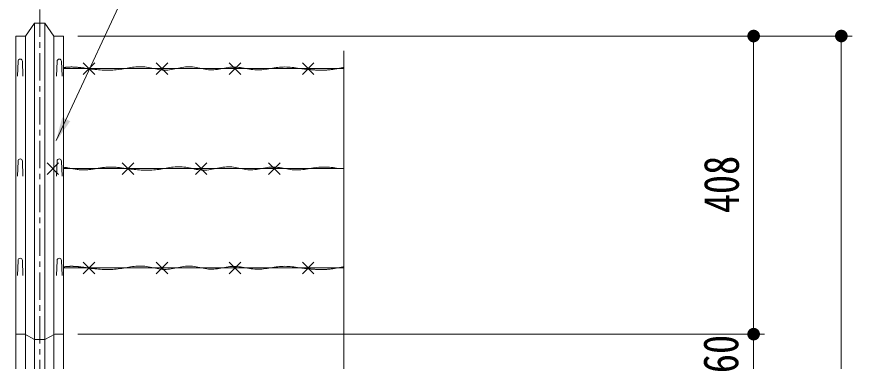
# Model space of a CAD drawing. Units: millimetres, scale not verified. Extents: x -4455 to 4455, y -3150 to 3150.
# Drawn here: x -1525 to -381, y 1365 to 1837 of the extents above; entities that cross this region are included whole.
import ezdxf
from ezdxf.enums import TextEntityAlignment as Align

# ---------------------------------------------------------------- set-up
doc = ezdxf.new("R2010")
doc.units = ezdxf.units.MM
doc.header["$LTSCALE"] = 30
doc.linetypes.add('USER1', pattern=[2, 1.25, -0.25, 0.25, -0.25])
doc.linetypes.add('USER2', pattern=[1.125, 0.75, -0.125, 0.125, -0.125])
for name, color, linetype, lineweight in [('0-0_D-STR-TXT', 3, 'Continuous', 13), ('0-1_D-STR2', 2, 'Continuous', 13), ('0-2_D-STR-DIM', 4, 'Continuous', 13), ('0-3_D-BMK', 2, 'USER2', 13), ('0-4_D-STR1', 1, 'Continuous', 18), ('0-E_SUNPOU', 1, 'Continuous', 18)]:
    doc.layers.add(name, color=color, linetype=linetype, lineweight=lineweight)
doc.styles.add('ＭＳ ゴシック', font='')
doc.styles.get('ＭＳ ゴシック').set_extended_font_data('MS Gothic')

# ---------------------------------------------------------------- blocks, each defined once
blk = doc.blocks.new('M1')
at = {"layer": '0-E_SUNPOU'}
blk.add_line((-7.5, 0), (-57.86, 0), dxfattribs=at)
for points in [[(0, 0), (-7.5, 0), (-7.44, 0.94)], [(0, 0), (-7.44, -0.94), (-7.5, 0)], [(0, 0), (-7.44, 0.94), (-7.26, 1.87)], [(0, 0), (-7.26, -1.87), (-7.44, -0.94)], [(0, 0), (-7.26, 1.87), (-6.97, 2.76)], [(0, 0), (-6.97, -2.76), (-7.26, -1.87)], [(0, 0), (-6.97, 2.76), (-6.57, 3.61)], [(0, 0), (-6.57, -3.61), (-6.97, -2.76)], [(0, 0), (-6.57, 3.61), (-6.07, 4.41)], [(0, 0), (-6.07, -4.41), (-6.57, -3.61)], [(0, 0), (-6.07, 4.41), (-5.47, 5.13)], [(0, 0), (-5.47, -5.13), (-6.07, -4.41)], [(0, 0), (-5.47, 5.13), (-4.78, 5.78)], [(0, 0), (-4.78, -5.78), (-5.47, -5.13)], [(0, 0), (-4.78, 5.78), (-4.02, 6.33)], [(0, 0), (-4.02, -6.33), (-4.78, -5.78)], [(0, 0), (-4.02, 6.33), (-3.19, 6.79)], [(0, 0), (-3.19, -6.79), (-4.02, -6.33)], [(0, 0), (-3.19, 6.79), (-2.32, 7.13)], [(0, 0), (-2.32, -7.13), (-3.19, -6.79)], [(0, 0), (-2.32, 7.13), (-1.41, 7.37)], [(0, 0), (-1.41, -7.37), (-2.32, -7.13)], [(0, 0), (-1.41, 7.37), (-0.47, 7.49)], [(0, 0), (-0.47, -7.49), (-1.41, -7.37)], [(0, 0), (-0.47, 7.49), (0.47, 7.49)], [(0, 0), (0.47, -7.49), (-0.47, -7.49)], [(0, 0), (0.47, 7.49), (1.41, 7.37)], [(0, 0), (1.41, 7.37), (2.32, 7.13)], [(0, 0), (2.32, 7.13), (3.19, 6.79)], [(0, 0), (3.19, 6.79), (4.02, 6.33)], [(0, 0), (4.02, 6.33), (4.78, 5.78)], [(0, 0), (4.78, 5.78), (5.47, 5.13)], [(0, 0), (5.47, 5.13), (6.07, 4.41)], [(0, 0), (6.07, 4.41), (6.57, 3.61)], [(0, 0), (6.57, 3.61), (6.97, 2.76)], [(0, 0), (6.97, 2.76), (7.26, 1.87)], [(0, 0), (7.26, 1.87), (7.44, 0.94)], [(0, 0), (7.44, 0.94), (7.5, 0)], [(0, 0), (1.41, -7.37), (0.47, -7.49)], [(0, 0), (2.32, -7.13), (1.41, -7.37)], [(0, 0), (3.19, -6.79), (2.32, -7.13)], [(0, 0), (4.02, -6.33), (3.19, -6.79)], [(0, 0), (4.78, -5.78), (4.02, -6.33)], [(0, 0), (5.47, -5.13), (4.78, -5.78)], [(0, 0), (6.07, -4.41), (5.47, -5.13)], [(0, 0), (6.57, -3.61), (6.07, -4.41)], [(0, 0), (6.97, -2.76), (6.57, -3.61)], [(0, 0), (7.26, -1.87), (6.97, -2.76)], [(0, 0), (7.44, -0.94), (7.26, -1.87)], [(0, 0), (7.5, 0), (7.44, -0.94)]]:
    blk.add_solid(points, dxfattribs=at)

msp = doc.modelspace()

# ---------------------------------------------------------------- linework, layer by layer
at = {"layer": '0-0_D-STR-TXT', "color": 7, "lineweight": 9}
msp.add_lwpolyline([(-994.93, 1911.07), (-1357.09, 1911.07), (-1470.56, 1666.93)], dxfattribs=at)
at = {"layer": '0-0_D-STR-TXT', "color": 7}
msp.add_solid([(-1471.53, 1664.84), (-1462.42, 1698.65), (-1451.56, 1693.6)], dxfattribs=at)
at = {"layer": '0-1_D-STR2', "color": 1}
for p, q in [((-1433.86, 1773.44), (-1418, 1757.57)), ((-1418, 1773.44), (-1433.86, 1757.57)), ((-1333.86, 1773.44), (-1318, 1757.57)), ((-1318, 1773.44), (-1333.86, 1757.57)), ((-1233.86, 1773.44), (-1218, 1757.57)), ((-1218, 1773.44), (-1233.86, 1757.57)), ((-1133.86, 1773.44), (-1118, 1757.57)), ((-1118, 1773.44), (-1133.86, 1757.57)), ((-1460.74, 1765.51), (-1077.08, 1765.51)), ((-1483.2, 1636.49), (-1467.34, 1620.63)), ((-1467.34, 1636.49), (-1483.2, 1620.63)), ((-1380.28, 1636.49), (-1364.41, 1620.63)), ((-1364.41, 1636.49), (-1380.28, 1620.63)), ((-1280.28, 1636.49), (-1264.41, 1620.63)), ((-1264.41, 1636.49), (-1280.28, 1620.63)), ((-1180.28, 1636.49), (-1164.41, 1620.63)), ((-1164.41, 1636.49), (-1180.28, 1620.63)), ((-1460.74, 1628.56), (-1077.08, 1628.56)), ((-1433.86, 1500.54), (-1418, 1484.68)), ((-1418, 1500.54), (-1433.86, 1484.68)), ((-1333.86, 1500.54), (-1318, 1484.68)), ((-1318, 1500.54), (-1333.86, 1484.68)), ((-1233.86, 1500.54), (-1218, 1484.68)), ((-1218, 1500.54), (-1233.86, 1484.68)), ((-1133.86, 1500.54), (-1118, 1484.68)), ((-1118, 1500.54), (-1133.86, 1484.68)), ((-1460.74, 1492.61), (-1077.08, 1492.61))]:
    msp.add_line(p, q, dxfattribs=at)
for points in [[(-1453.44, 1767.67), (-1454.1, 1767.63), (-1454.77, 1767.59), (-1455.43, 1767.54), (-1456.09, 1767.48), (-1456.76, 1767.42), (-1457.42, 1767.36), (-1458.08, 1767.29), (-1458.75, 1767.21), (-1459.41, 1767.14), (-1460.07, 1767.05), (-1460.74, 1766.97), (-1460.74, 1766.97)], [(-1427.55, 1765.51), (-1428.22, 1765.61), (-1428.88, 1765.71), (-1429.54, 1765.81), (-1430.21, 1765.9), (-1430.87, 1766), (-1431.54, 1766.1), (-1432.2, 1766.2), (-1432.86, 1766.29), (-1433.53, 1766.39), (-1434.19, 1766.48), (-1434.86, 1766.57), (-1435.52, 1766.66), (-1436.18, 1766.74), (-1436.85, 1766.83), (-1437.51, 1766.91), (-1438.17, 1766.99), (-1438.84, 1767.06), (-1439.5, 1767.14), (-1440.17, 1767.21), (-1440.83, 1767.27), (-1441.49, 1767.34), (-1442.16, 1767.39), (-1442.82, 1767.45), (-1443.49, 1767.5), (-1444.15, 1767.55), (-1444.81, 1767.59), (-1445.48, 1767.63), (-1446.14, 1767.66), (-1446.8, 1767.69), (-1447.47, 1767.72), (-1448.13, 1767.73), (-1448.8, 1767.75), (-1449.46, 1767.75), (-1450.12, 1767.75), (-1450.79, 1767.75), (-1451.45, 1767.74), (-1452.11, 1767.72), (-1452.78, 1767.7), (-1453.44, 1767.67)], [(-1420.2, 1764.67), (-1422.65, 1764.94), (-1425.1, 1765.22), (-1427.55, 1765.51)], [(-1325.28, 1763.58), (-1327.71, 1763.82), (-1330.13, 1764.16), (-1332.55, 1764.57), (-1334.97, 1765.04), (-1337.39, 1765.53), (-1339.81, 1766.04), (-1342.23, 1766.54), (-1344.65, 1767.01), (-1347.07, 1767.42), (-1349.49, 1767.76), (-1351.92, 1768.01), (-1354.34, 1768.14), (-1356.77, 1768.16), (-1359.19, 1768.08), (-1361.62, 1767.92), (-1364.05, 1767.68), (-1366.48, 1767.38), (-1368.91, 1767.03), (-1371.35, 1766.65), (-1373.78, 1766.23), (-1376.22, 1765.81), (-1378.65, 1765.39), (-1381.09, 1764.97), (-1383.53, 1764.59), (-1385.97, 1764.23), (-1388.41, 1763.93), (-1390.85, 1763.69), (-1393.29, 1763.52), (-1395.74, 1763.4), (-1398.18, 1763.35), (-1400.63, 1763.34), (-1403.07, 1763.39), (-1405.52, 1763.47), (-1407.96, 1763.6), (-1410.41, 1763.76), (-1412.86, 1763.95), (-1415.31, 1764.17), (-1417.76, 1764.41), (-1420.2, 1764.67)], [(-1230.65, 1767.59), (-1233.08, 1767.37), (-1235.52, 1767.05), (-1237.95, 1766.67), (-1240.38, 1766.23), (-1242.81, 1765.77), (-1245.24, 1765.31), (-1247.67, 1764.87), (-1250.1, 1764.48), (-1252.53, 1764.15), (-1254.96, 1763.92), (-1257.39, 1763.8), (-1259.81, 1763.82), (-1262.23, 1763.99), (-1264.66, 1764.28), (-1267.08, 1764.67), (-1269.5, 1765.13), (-1271.92, 1765.64), (-1274.33, 1766.16), (-1276.75, 1766.66), (-1279.17, 1767.13), (-1281.59, 1767.53), (-1284.01, 1767.84), (-1286.44, 1768.03), (-1288.86, 1768.06), (-1291.29, 1767.96), (-1293.71, 1767.75), (-1296.14, 1767.43), (-1298.57, 1767.03), (-1301, 1766.58), (-1303.43, 1766.1), (-1305.86, 1765.6), (-1308.29, 1765.11), (-1310.72, 1764.64), (-1313.15, 1764.23), (-1315.58, 1763.88), (-1318.01, 1763.62), (-1320.43, 1763.48), (-1322.86, 1763.46), (-1325.28, 1763.58)], [(-1135.7, 1765.51), (-1138.14, 1765.87), (-1140.58, 1766.23), (-1143.02, 1766.57), (-1145.46, 1766.88), (-1147.9, 1767.16), (-1150.34, 1767.4), (-1152.78, 1767.58), (-1155.22, 1767.7), (-1157.66, 1767.75), (-1160.1, 1767.73), (-1162.54, 1767.61), (-1164.98, 1767.42), (-1167.42, 1767.15), (-1169.85, 1766.84), (-1172.29, 1766.48), (-1174.73, 1766.09), (-1177.16, 1765.7), (-1179.6, 1765.31), (-1182.03, 1764.93), (-1184.47, 1764.58), (-1186.9, 1764.28), (-1189.34, 1764.03), (-1191.77, 1763.85), (-1194.2, 1763.77), (-1196.63, 1763.78), (-1199.06, 1763.9), (-1201.49, 1764.13), (-1203.92, 1764.44), (-1206.35, 1764.81), (-1208.78, 1765.23), (-1211.21, 1765.68), (-1213.64, 1766.12), (-1216.07, 1766.55), (-1218.5, 1766.93), (-1220.93, 1767.26), (-1223.36, 1767.51), (-1225.79, 1767.66), (-1228.22, 1767.69), (-1230.65, 1767.59)], [(-1122.78, 1764.11), (-1123.95, 1764.22), (-1125.13, 1764.33), (-1126.3, 1764.45), (-1127.48, 1764.58), (-1128.65, 1764.7), (-1129.83, 1764.83), (-1131, 1764.96), (-1132.18, 1765.1), (-1133.35, 1765.23), (-1134.53, 1765.37), (-1135.7, 1765.51)], [(-1077.08, 1767.03), (-1078.25, 1766.85), (-1079.42, 1766.66), (-1080.58, 1766.46), (-1081.75, 1766.26), (-1082.92, 1766.06), (-1084.09, 1765.86), (-1085.26, 1765.65), (-1086.43, 1765.45), (-1087.6, 1765.25), (-1088.77, 1765.05), (-1089.94, 1764.86), (-1091.11, 1764.67), (-1092.28, 1764.5), (-1093.45, 1764.33), (-1094.62, 1764.17), (-1095.79, 1764.02), (-1096.96, 1763.89), (-1098.13, 1763.77), (-1099.3, 1763.67), (-1100.48, 1763.58), (-1101.65, 1763.51), (-1102.82, 1763.45), (-1103.99, 1763.4), (-1105.17, 1763.37), (-1106.34, 1763.35), (-1107.51, 1763.34), (-1108.69, 1763.34), (-1109.86, 1763.36), (-1111.03, 1763.38), (-1112.21, 1763.42), (-1113.38, 1763.46), (-1114.55, 1763.52), (-1115.73, 1763.58), (-1116.9, 1763.65), (-1118.08, 1763.73), (-1119.25, 1763.81), (-1120.43, 1763.91), (-1121.6, 1764), (-1122.78, 1764.11)], [(-1430.43, 1626.89), (-1431.87, 1626.83), (-1433.32, 1626.81), (-1434.76, 1626.83), (-1436.21, 1626.88), (-1437.65, 1626.98), (-1439.09, 1627.11), (-1440.54, 1627.27), (-1441.98, 1627.46), (-1443.42, 1627.68), (-1444.87, 1627.91), (-1446.31, 1628.16), (-1447.75, 1628.41), (-1449.2, 1628.68), (-1450.64, 1628.94), (-1452.08, 1629.2), (-1453.52, 1629.46), (-1454.97, 1629.71), (-1456.41, 1629.93), (-1457.85, 1630.14), (-1459.29, 1630.33), (-1460.74, 1630.49)], [(-1373.97, 1628.56), (-1375.42, 1628.78), (-1376.87, 1628.99), (-1378.32, 1629.21), (-1379.77, 1629.41), (-1381.21, 1629.61), (-1382.66, 1629.8), (-1384.11, 1629.98), (-1385.56, 1630.15), (-1387.01, 1630.3), (-1388.46, 1630.44), (-1389.91, 1630.56), (-1391.36, 1630.65), (-1392.81, 1630.73), (-1394.26, 1630.78), (-1395.71, 1630.81), (-1397.15, 1630.8), (-1398.6, 1630.77), (-1400.05, 1630.71), (-1401.5, 1630.62), (-1402.95, 1630.5), (-1404.4, 1630.35), (-1405.84, 1630.19), (-1407.29, 1630), (-1408.74, 1629.8), (-1410.19, 1629.59), (-1411.63, 1629.36), (-1413.08, 1629.13), (-1414.53, 1628.9), (-1415.97, 1628.66), (-1417.42, 1628.43), (-1418.87, 1628.2), (-1420.31, 1627.98), (-1421.76, 1627.77), (-1423.2, 1627.57), (-1424.65, 1627.39), (-1426.1, 1627.23), (-1427.54, 1627.09), (-1428.99, 1626.97), (-1430.43, 1626.89)], [(-1366.62, 1627.72), (-1369.07, 1628), (-1371.52, 1628.28), (-1373.97, 1628.56)], [(-1271.7, 1626.64), (-1274.12, 1626.88), (-1276.54, 1627.21), (-1278.96, 1627.63), (-1281.38, 1628.09), (-1283.8, 1628.59), (-1286.22, 1629.09), (-1288.64, 1629.59), (-1291.07, 1630.06), (-1293.49, 1630.47), (-1295.91, 1630.82), (-1298.33, 1631.06), (-1300.76, 1631.19), (-1303.18, 1631.22), (-1305.61, 1631.14), (-1308.04, 1630.97), (-1310.47, 1630.74), (-1312.9, 1630.44), (-1315.33, 1630.09), (-1317.76, 1629.7), (-1320.2, 1629.29), (-1322.63, 1628.86), (-1325.07, 1628.44), (-1327.51, 1628.03), (-1329.94, 1627.64), (-1332.38, 1627.29), (-1334.82, 1626.99), (-1337.27, 1626.75), (-1339.71, 1626.57), (-1342.15, 1626.46), (-1344.6, 1626.4), (-1347.04, 1626.4), (-1349.49, 1626.44), (-1351.93, 1626.53), (-1354.38, 1626.65), (-1356.83, 1626.82), (-1359.27, 1627.01), (-1361.72, 1627.23), (-1364.17, 1627.47), (-1366.62, 1627.72)], [(-1177.07, 1630.65), (-1179.5, 1630.42), (-1181.93, 1630.11), (-1184.36, 1629.72), (-1186.8, 1629.29), (-1189.23, 1628.83), (-1191.66, 1628.36), (-1194.09, 1627.93), (-1196.52, 1627.53), (-1198.95, 1627.21), (-1201.38, 1626.97), (-1203.8, 1626.85), (-1206.23, 1626.87), (-1208.65, 1627.04), (-1211.07, 1627.33), (-1213.49, 1627.73), (-1215.91, 1628.19), (-1218.33, 1628.69), (-1220.75, 1629.21), (-1223.17, 1629.72), (-1225.59, 1630.19), (-1228.01, 1630.59), (-1230.43, 1630.89), (-1232.85, 1631.08), (-1235.28, 1631.12), (-1237.7, 1631.02), (-1240.13, 1630.8), (-1242.56, 1630.48), (-1244.99, 1630.09), (-1247.42, 1629.64), (-1249.85, 1629.15), (-1252.28, 1628.65), (-1254.71, 1628.16), (-1257.14, 1627.7), (-1259.57, 1627.28), (-1261.99, 1626.93), (-1264.42, 1626.68), (-1266.85, 1626.53), (-1269.27, 1626.52), (-1271.7, 1626.64)], [(-1082.12, 1628.56), (-1084.56, 1628.93), (-1087, 1629.28), (-1089.44, 1629.62), (-1091.88, 1629.94), (-1094.32, 1630.22), (-1096.76, 1630.45), (-1099.2, 1630.63), (-1101.64, 1630.76), (-1104.08, 1630.81), (-1106.52, 1630.78), (-1108.96, 1630.67), (-1111.39, 1630.47), (-1113.83, 1630.21), (-1116.27, 1629.89), (-1118.71, 1629.53), (-1121.14, 1629.15), (-1123.58, 1628.75), (-1126.01, 1628.36), (-1128.45, 1627.98), (-1130.88, 1627.63), (-1133.32, 1627.33), (-1135.75, 1627.08), (-1138.18, 1626.91), (-1140.62, 1626.82), (-1143.05, 1626.83), (-1145.48, 1626.95), (-1147.91, 1627.18), (-1150.34, 1627.49), (-1152.77, 1627.87), (-1155.2, 1628.29), (-1157.63, 1628.73), (-1160.06, 1629.17), (-1162.49, 1629.6), (-1164.92, 1629.99), (-1167.34, 1630.32), (-1169.77, 1630.57), (-1172.21, 1630.72), (-1174.64, 1630.75), (-1177.07, 1630.65)], [(-1453.44, 1494.77), (-1454.1, 1494.74), (-1454.77, 1494.69), (-1455.43, 1494.65), (-1456.1, 1494.59), (-1456.76, 1494.53), (-1457.42, 1494.47), (-1458.09, 1494.4), (-1458.75, 1494.32), (-1459.41, 1494.24), (-1460.07, 1494.16), (-1460.74, 1494.07)], [(-1427.55, 1492.61), (-1428.22, 1492.71), (-1428.88, 1492.81), (-1429.54, 1492.91), (-1430.21, 1493.01), (-1430.87, 1493.11), (-1431.54, 1493.21), (-1432.2, 1493.3), (-1432.86, 1493.4), (-1433.53, 1493.49), (-1434.19, 1493.58), (-1434.86, 1493.68), (-1435.52, 1493.76), (-1436.18, 1493.85), (-1436.85, 1493.93), (-1437.51, 1494.02), (-1438.18, 1494.09), (-1438.84, 1494.17), (-1439.5, 1494.24), (-1440.17, 1494.31), (-1440.83, 1494.38), (-1441.49, 1494.44), (-1442.16, 1494.5), (-1442.82, 1494.56), (-1443.49, 1494.61), (-1444.15, 1494.66), (-1444.81, 1494.7), (-1445.48, 1494.74), (-1446.14, 1494.77), (-1446.81, 1494.8), (-1447.47, 1494.82), (-1448.13, 1494.84), (-1448.8, 1494.85), (-1449.46, 1494.86), (-1450.12, 1494.86), (-1450.79, 1494.86), (-1451.45, 1494.85), (-1452.11, 1494.83), (-1452.78, 1494.81), (-1453.44, 1494.77)], [(-1420.2, 1491.78), (-1422.65, 1492.05), (-1425.1, 1492.33), (-1427.55, 1492.61)], [(-1325.28, 1490.69), (-1327.71, 1490.93), (-1330.13, 1491.27), (-1332.55, 1491.68), (-1334.97, 1492.14), (-1337.39, 1492.64), (-1339.81, 1493.15), (-1342.23, 1493.65), (-1344.65, 1494.11), (-1347.07, 1494.53), (-1349.49, 1494.87), (-1351.92, 1495.12), (-1354.34, 1495.25), (-1356.77, 1495.27), (-1359.19, 1495.19), (-1361.62, 1495.03), (-1364.05, 1494.79), (-1366.48, 1494.49), (-1368.91, 1494.14), (-1371.35, 1493.75), (-1373.78, 1493.34), (-1376.22, 1492.92), (-1378.65, 1492.49), (-1381.09, 1492.08), (-1383.53, 1491.69), (-1385.97, 1491.34), (-1388.41, 1491.04), (-1390.85, 1490.8), (-1393.29, 1490.63), (-1395.74, 1490.51), (-1398.18, 1490.45), (-1400.63, 1490.45), (-1403.07, 1490.49), (-1405.52, 1490.58), (-1407.96, 1490.71), (-1410.41, 1490.87), (-1412.86, 1491.06), (-1415.31, 1491.28), (-1417.76, 1491.52), (-1420.2, 1491.78)], [(-1230.65, 1494.7), (-1233.08, 1494.48), (-1235.52, 1494.16), (-1237.95, 1493.77), (-1240.38, 1493.34), (-1242.81, 1492.88), (-1245.24, 1492.42), (-1247.67, 1491.98), (-1250.1, 1491.59), (-1252.53, 1491.26), (-1254.96, 1491.03), (-1257.39, 1490.91), (-1259.81, 1490.93), (-1262.23, 1491.09), (-1264.66, 1491.39), (-1267.08, 1491.78), (-1269.5, 1492.24), (-1271.92, 1492.74), (-1274.33, 1493.26), (-1276.75, 1493.77), (-1279.17, 1494.24), (-1281.59, 1494.64), (-1284.01, 1494.95), (-1286.44, 1495.13), (-1288.86, 1495.17), (-1291.29, 1495.07), (-1293.71, 1494.85), (-1296.14, 1494.54), (-1298.57, 1494.14), (-1301, 1493.69), (-1303.43, 1493.21), (-1305.86, 1492.71), (-1308.29, 1492.22), (-1310.72, 1491.75), (-1313.15, 1491.33), (-1315.58, 1490.99), (-1318.01, 1490.73), (-1320.43, 1490.58), (-1322.86, 1490.57), (-1325.28, 1490.69)], [(-1135.7, 1492.61), (-1138.14, 1492.98), (-1140.58, 1493.34), (-1143.02, 1493.68), (-1145.46, 1493.99), (-1147.9, 1494.27), (-1150.34, 1494.51), (-1152.78, 1494.69), (-1155.22, 1494.81), (-1157.66, 1494.86), (-1160.1, 1494.83), (-1162.54, 1494.72), (-1164.98, 1494.52), (-1167.42, 1494.26), (-1169.85, 1493.94), (-1172.29, 1493.59), (-1174.73, 1493.2), (-1177.16, 1492.81), (-1179.6, 1492.41), (-1182.03, 1492.04), (-1184.47, 1491.69), (-1186.9, 1491.38), (-1189.34, 1491.14), (-1191.77, 1490.96), (-1194.2, 1490.87), (-1196.63, 1490.88), (-1199.06, 1491.01), (-1201.49, 1491.23), (-1203.92, 1491.55), (-1206.35, 1491.92), (-1208.78, 1492.34), (-1211.21, 1492.78), (-1213.64, 1493.23), (-1216.07, 1493.65), (-1218.5, 1494.04), (-1220.93, 1494.37), (-1223.36, 1494.62), (-1225.79, 1494.77), (-1228.22, 1494.8), (-1230.65, 1494.7)], [(-1122.78, 1491.22), (-1123.95, 1491.33), (-1125.13, 1491.44), (-1126.3, 1491.56), (-1127.48, 1491.68), (-1128.65, 1491.81), (-1129.83, 1491.94), (-1131, 1492.07), (-1132.18, 1492.21), (-1133.35, 1492.34), (-1134.53, 1492.48), (-1135.7, 1492.61), (-1135.7, 1492.61)], [(-1077.08, 1494.14), (-1078.25, 1493.96), (-1079.42, 1493.77), (-1080.58, 1493.57), (-1081.75, 1493.37), (-1082.92, 1493.17), (-1084.09, 1492.97), (-1085.26, 1492.76), (-1086.43, 1492.56), (-1087.6, 1492.36), (-1088.77, 1492.16), (-1089.94, 1491.97), (-1091.11, 1491.78), (-1092.28, 1491.6), (-1093.45, 1491.43), (-1094.62, 1491.28), (-1095.79, 1491.13), (-1096.96, 1491), (-1098.13, 1490.88), (-1099.3, 1490.78), (-1100.48, 1490.69), (-1101.65, 1490.61), (-1102.82, 1490.55), (-1103.99, 1490.51), (-1105.17, 1490.48), (-1106.34, 1490.45), (-1107.51, 1490.45), (-1108.69, 1490.45), (-1109.86, 1490.46), (-1111.03, 1490.49), (-1112.21, 1490.52), (-1113.38, 1490.57), (-1114.55, 1490.62), (-1115.73, 1490.69), (-1116.9, 1490.76), (-1118.08, 1490.84), (-1119.25, 1490.92), (-1120.43, 1491.01), (-1121.6, 1491.11), (-1122.78, 1491.22)]]:
    msp.add_lwpolyline(points, dxfattribs=at)
at = {"layer": '0-2_D-STR-DIM', "color": 1, "lineweight": 18}
for p, q in [((-1441.24, 1810.12), (-501.23, 1810.12)), ((-1441.24, 1810.12), (-381.23, 1810.12)), ((-516.23, 1436.48), (-516.23, 1775.62)), ((-396.23, 1775.62), (-396.23, -123.52)), ((-516.23, 1436.48), (-516.23, 1470.98)), ((-1441.25, 1401.98), (-501.23, 1401.98)), ((-1441.25, 1401.98), (-501.23, 1401.98)), ((-516.23, 1341.98), (-516.23, 1401.98))]:
    msp.add_line(p, q, dxfattribs=at)
at = {"layer": '0-2_D-STR-DIM'}
msp.add_line((-1077.08, 1789.69), (-1077.08, 574.74), dxfattribs=at)
at = {"layer": '0-3_D-BMK', "linetype": 'USER1'}
msp.add_line((-1493.25, 1846.61), (-1493.25, -435.85), dxfattribs=at)
at = {"layer": '0-4_D-STR1'}
for p, q in [((-1500.24, 1827.92), (-1500.25, -413.02)), ((-1486.24, 1827.92), (-1486.25, -413.02)), ((-1512.72, 1810.12), (-1512.73, -413.02)), ((-1473.74, 1810.12), (-1473.75, -413.02)), ((-1473.74, 1810.12), (-1460.74, 1810.12)), ((-1460.74, 1810.12), (-1460.75, -413.02)), ((-1523.73, 1755.03), (-1522.98, 1775.53)), ((-1516.23, 1755.03), (-1516.98, 1775.53)), ((-1470.26, 1755.03), (-1469.51, 1775.53)), ((-1462.76, 1755.03), (-1463.51, 1775.53)), ((-1523.73, 1618.3), (-1522.98, 1638.8)), ((-1516.23, 1618.3), (-1516.98, 1638.8)), ((-1470.26, 1618.3), (-1469.51, 1638.8)), ((-1462.76, 1618.3), (-1463.51, 1638.8)), ((-1523.73, 1482.36), (-1522.98, 1502.86)), ((-1516.23, 1482.36), (-1516.98, 1502.86)), ((-1470.26, 1482.36), (-1469.51, 1502.86)), ((-1462.76, 1482.36), (-1463.51, 1502.86)), ((-1486.25, 1394.75), (-1472.75, 1401.98)), ((-1472.75, 1401.98), (-1460.74, 1401.98)), ((-1500.25, 1394.75), (-1486.25, 1394.75))]:
    msp.add_line(p, q, dxfattribs=at)
for points in [[(-1500.24, 1827.92), (-1512.72, 1810.12), (-1525.74, 1810.12), (-1525.75, -413.02)], [(-1500.24, 1827.92), (-1486.24, 1827.92), (-1473.74, 1810.12)], [(-1500.25, 1394.75), (-1513.73, 1401.98), (-1525.74, 1401.98)]]:
    msp.add_lwpolyline(points, dxfattribs=at)
for centre in [(-1519.98, 1775.53), (-1466.51, 1775.53), (-1519.98, 1638.8), (-1466.51, 1638.8), (-1519.98, 1502.86), (-1466.51, 1502.86)]:
    msp.add_arc(centre, 3, 0, 180, dxfattribs=at)

# ---------------------------------------------------------------- block references
at = {"layer": '0-2_D-STR-DIM', "xscale": 1.15, "yscale": 1.15}
for p, rotation in [((-516.23, 1810.12), 90), ((-396.23, 1810.12), 90), ((-516.23, 1401.98), 270), ((-516.23, 1401.98), 270)]:
    msp.add_blockref('M1', p, dxfattribs=dict(at, rotation=rotation))

# ---------------------------------------------------------------- texts
at = {"layer": '0-2_D-STR-DIM', "color": 3, "style": 'ＭＳ ゴシック', "width": 0.8}
for s, p in [('408', (-521.98, 1567.55)), ('60', (-522.81, 1348.6))]:
    msp.add_text(s, height=48.17, rotation=90, dxfattribs=at).set_placement(p, align=Align.BOTTOM_LEFT)

doc.saveas('drawing.dxf')
